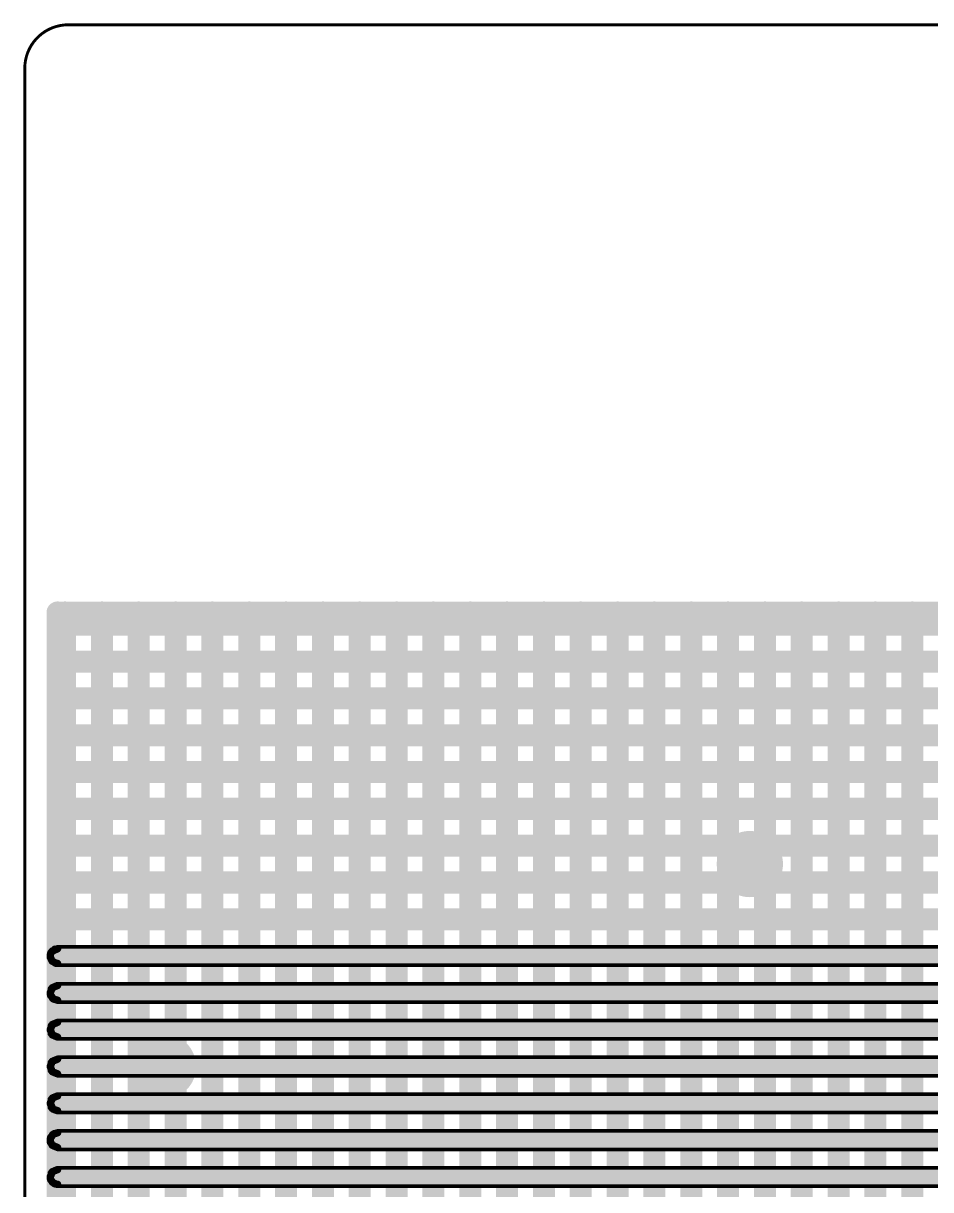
# Model space of a CAD drawing. Header units: millimetres. Extents: x 2260 to 2572, y -21 to 200.
# Drawn here: x 2325.19 to 2331.45, y 133.55 to 141.6 of the extents above; entities that cross this region are included whole.
import ezdxf

# ---------------------------------------------------------------- set-up
doc = ezdxf.new("R2010")
doc.units = ezdxf.units.MM
doc.layers.get('0').update_dxf_attribs({"lineweight": 18})
doc.layers.add('01', color=1, linetype='Continuous', lineweight=18)

# ---------------------------------------------------------------- blocks, each defined once
blk = doc.blocks.new('PAD_R1')
blk.add_lwpolyline([(0.25, 0, 0.5, 0.5, 1), (-0.25, 0, 0.5, 0.5, 1)], format="xyseb", close=True)

msp = doc.modelspace()

# ---------------------------------------------------------------- linework, layer by layer
at = {"layer": '01'}
msp.add_lwpolyline([(2325.2003, 61.9288, 0.02, 0.02, 0.414219), (2325.5003, 61.6288, 0.02, 0.02, 0), (2350.4001, 61.6288, 0.02, 0.02, 0.414219), (2350.7001, 61.9288, 0.02, 0.02, 0), (2350.7001, 141.2913, 0.02, 0.02, 0.414219), (2350.4001, 141.5913, 0.02, 0.02, 0), (2325.5003, 141.5913, 0.02, 0.02, 0.414219), (2325.2003, 141.2913, 0.02, 0.02, 0)], format="xyseb", close=True, dxfattribs=at)
for points in [[(2325.4264, 137.5361, 0.1524, 0.1524, 0), (2325.4264, 65.7287, 0.1524, 0.1524, 0)], [(2325.4442, 137.5336, 0.1524, 0.1524, 0), (2350.4782, 137.5336, 0.1524, 0.1524, 0)], [(2325.4782, 137.5361, 0.1524, 0.1524, 0), (2325.4782, 65.7287, 0.1524, 0.1524, 0)], [(2325.7322, 137.5361, 0.1524, 0.1524, 0), (2325.7322, 65.7287, 0.1524, 0.1524, 0)], [(2325.9862, 137.5361, 0.1524, 0.1524, 0), (2325.9862, 65.7287, 0.1524, 0.1524, 0)], [(2326.2402, 137.5361, 0.1524, 0.1524, 0), (2326.2402, 65.7287, 0.1524, 0.1524, 0)], [(2326.4942, 137.5361, 0.1524, 0.1524, 0), (2326.4942, 65.7287, 0.1524, 0.1524, 0)], [(2326.7482, 137.5361, 0.1524, 0.1524, 0), (2326.7482, 65.7287, 0.1524, 0.1524, 0)], [(2327.0022, 137.5361, 0.1524, 0.1524, 0), (2327.0022, 65.7287, 0.1524, 0.1524, 0)], [(2327.2562, 137.5361, 0.1524, 0.1524, 0), (2327.2562, 65.7287, 0.1524, 0.1524, 0)], [(2327.5102, 137.5361, 0.1524, 0.1524, 0), (2327.5102, 65.7287, 0.1524, 0.1524, 0)], [(2327.7642, 137.5361, 0.1524, 0.1524, 0), (2327.7642, 65.7287, 0.1524, 0.1524, 0)], [(2328.0182, 137.5361, 0.1524, 0.1524, 0), (2328.0182, 65.7287, 0.1524, 0.1524, 0)], [(2328.2722, 137.5361, 0.1524, 0.1524, 0), (2328.2722, 65.7287, 0.1524, 0.1524, 0)], [(2328.5262, 137.5361, 0.1524, 0.1524, 0), (2328.5262, 65.7287, 0.1524, 0.1524, 0)], [(2328.7802, 137.5361, 0.1524, 0.1524, 0), (2328.7802, 65.7287, 0.1524, 0.1524, 0)], [(2329.0342, 137.5361, 0.1524, 0.1524, 0), (2329.0342, 65.7287, 0.1524, 0.1524, 0)], [(2329.2882, 137.5361, 0.1524, 0.1524, 0), (2329.2882, 65.7287, 0.1524, 0.1524, 0)], [(2329.5422, 137.5361, 0.1524, 0.1524, 0), (2329.5422, 65.7287, 0.1524, 0.1524, 0)], [(2329.7962, 137.5361, 0.1524, 0.1524, 0), (2329.7962, 65.7287, 0.1524, 0.1524, 0)], [(2330.0502, 137.5361, 0.1524, 0.1524, 0), (2330.0502, 65.7287, 0.1524, 0.1524, 0)], [(2330.3042, 137.5361, 0.1524, 0.1524, 0), (2330.3042, 65.7287, 0.1524, 0.1524, 0)], [(2330.5582, 137.5361, 0.1524, 0.1524, 0), (2330.5582, 65.7287, 0.1524, 0.1524, 0)], [(2330.8122, 137.5361, 0.1524, 0.1524, 0), (2330.8122, 65.7287, 0.1524, 0.1524, 0)], [(2331.0662, 137.5361, 0.1524, 0.1524, 0), (2331.0662, 65.7287, 0.1524, 0.1524, 0)], [(2331.3202, 137.5361, 0.1524, 0.1524, 0), (2331.3202, 65.7287, 0.1524, 0.1524, 0)], [(2350.4741, 137.4513, 0.1524, 0.1524, 0), (2325.4264, 137.4513, 0.1524, 0.1524, 0)], [(2350.4741, 137.1973, 0.1524, 0.1524, 0), (2325.4264, 137.1973, 0.1524, 0.1524, 0)], [(2350.4741, 136.9433, 0.1524, 0.1524, 0), (2325.4264, 136.9433, 0.1524, 0.1524, 0)], [(2350.4741, 136.6893, 0.1524, 0.1524, 0), (2325.4264, 136.6893, 0.1524, 0.1524, 0)], [(2350.4741, 136.4353, 0.1524, 0.1524, 0), (2325.4264, 136.4353, 0.1524, 0.1524, 0)], [(2350.4741, 136.1813, 0.1524, 0.1524, 0), (2325.4264, 136.1813, 0.1524, 0.1524, 0)], [(2350.4741, 135.9273, 0.1524, 0.1524, 0), (2325.4264, 135.9273, 0.1524, 0.1524, 0)], [(2350.4741, 135.6733, 0.1524, 0.1524, 0), (2325.4264, 135.6733, 0.1524, 0.1524, 0)], [(2350.4741, 135.4193, 0.1524, 0.1524, 0), (2325.4264, 135.4193, 0.1524, 0.1524, 0)], [(2325.3815, 135.2102, 0.0254, 0.0254, 0), (2325.3629, 135.1653, 0.0254, 0.0254, 0)], [(2325.3778, 135.1802, 0.0508, 0.0508, 0), (2325.3756, 135.1653, 0.0508, 0.0508, 0)], [(2325.3867, 135.1971, 0.0508, 0.0508, 0), (2325.3778, 135.1802, 0.0508, 0.0508, 0)], [(2335.3056, 135.1876, 0.0508, 0.0508, 0), (2325.3803, 135.1876, 0.0508, 0.0508, 0)], [(2325.4264, 135.2161, 0.0508, 0.0508, 0), (2325.3867, 135.1971, 0.0508, 0.0508, 0)], [(2325.4264, 135.2288, 0.0254, 0.0254, 0), (2325.3815, 135.2102, 0.0254, 0.0254, 0)], [(2335.3397, 135.213, 0.0508, 0.0508, 0), (2325.4077, 135.213, 0.0508, 0.0508, 0)], [(2335.3324, 135.2161, 0.0508, 0.0508, 0), (2325.4264, 135.2161, 0.0508, 0.0508, 0)], [(2335.3929, 135.2288, 0.0254, 0.0254, 0), (2325.4264, 135.2288, 0.0254, 0.0254, 0)], [(2335.2804, 135.1653, 0.0508, 0.0508, 0), (2325.3756, 135.1653, 0.0508, 0.0508, 0)], [(2325.3756, 135.1653, 0.0508, 0.0508, 0), (2325.3759, 135.1595, 0.0508, 0.0508, 0)], [(2325.3629, 135.1653, 0.0254, 0.0254, 0), (2325.3815, 135.1204, 0.0254, 0.0254, 0)], [(2325.3759, 135.1595, 0.0508, 0.0508, 0), (2325.388, 135.132, 0.0508, 0.0508, 0)], [(2335.272, 135.1566, 0.0508, 0.0508, 0), (2325.3761, 135.1566, 0.0508, 0.0508, 0)], [(2325.388, 135.132, 0.0508, 0.0508, 0), (2325.4135, 135.1162, 0.0508, 0.0508, 0)], [(2335.2472, 135.1312, 0.0508, 0.0508, 0), (2325.3887, 135.1312, 0.0508, 0.0508, 0)], [(2325.3815, 135.1204, 0.0254, 0.0254, 0), (2325.4264, 135.1018, 0.0254, 0.0254, 0)], [(2335.2335, 135.117, 0.0508, 0.0508, 0), (2325.4107, 135.117, 0.0508, 0.0508, 0)], [(2325.4135, 135.1162, 0.0508, 0.0508, 0), (2325.4264, 135.1145, 0.0508, 0.0508, 0)], [(2325.4264, 135.1145, 0.0508, 0.0508, 0), (2335.2292, 135.1145, 0.0508, 0.0508, 0)], [(2325.4264, 135.1018, 0.0254, 0.0254, 0), (2335.2366, 135.1018, 0.0254, 0.0254, 0)], [(2325.3904, 134.9473, 0.0508, 0.0508, 0), (2325.3756, 134.9113, 0.0508, 0.0508, 0)], [(2325.3815, 134.9562, 0.0254, 0.0254, 0), (2325.3629, 134.9113, 0.0254, 0.0254, 0)], [(2335.1296, 134.9367, 0.0508, 0.0508, 0), (2325.3824, 134.9367, 0.0508, 0.0508, 0)], [(2325.4264, 134.9621, 0.0508, 0.0508, 0), (2325.3904, 134.9473, 0.0508, 0.0508, 0)], [(2325.4264, 134.9748, 0.0254, 0.0254, 0), (2325.3815, 134.9562, 0.0254, 0.0254, 0)], [(2335.1396, 134.9621, 0.0508, 0.0508, 0), (2325.4264, 134.9621, 0.0508, 0.0508, 0)], [(2335.1396, 134.9621, 0.0508, 0.0508, 0), (2325.4264, 134.9621, 0.0508, 0.0508, 0)], [(2335.1583, 134.9748, 0.0254, 0.0254, 0), (2325.4264, 134.9748, 0.0254, 0.0254, 0)], [(2335.12, 134.9113, 0.0508, 0.0508, 0), (2325.3756, 134.9113, 0.0508, 0.0508, 0)], [(2325.3756, 134.9113, 0.0508, 0.0508, 0), (2325.3769, 134.8998, 0.0508, 0.0508, 0)], [(2325.3629, 134.9113, 0.0254, 0.0254, 0), (2325.3815, 134.8664, 0.0254, 0.0254, 0)], [(2325.3769, 134.8998, 0.0508, 0.0508, 0), (2325.3971, 134.8698, 0.0508, 0.0508, 0)], [(2335.1142, 134.894, 0.0508, 0.0508, 0), (2325.3782, 134.894, 0.0508, 0.0508, 0)], [(2335.1082, 134.8715, 0.0508, 0.0508, 0), (2325.3948, 134.8715, 0.0508, 0.0508, 0)], [(2325.3971, 134.8698, 0.0508, 0.0508, 0), (2325.4264, 134.8605, 0.0508, 0.0508, 0)], [(2325.4264, 134.8605, 0.0508, 0.0508, 0), (2335.1048, 134.8605, 0.0508, 0.0508, 0)], [(2325.3815, 134.8664, 0.0254, 0.0254, 0), (2325.4264, 134.8478, 0.0254, 0.0254, 0)], [(2325.4264, 134.8478, 0.0254, 0.0254, 0), (2335.1158, 134.8478, 0.0254, 0.0254, 0)], [(2325.3902, 134.6931, 0.0508, 0.0508, 0), (2325.3756, 134.6573, 0.0508, 0.0508, 0)], [(2325.4264, 134.7081, 0.0508, 0.0508, 0), (2325.3902, 134.6931, 0.0508, 0.0508, 0)], [(2325.4264, 134.7208, 0.0254, 0.0254, 0), (2325.3815, 134.7022, 0.0254, 0.0254, 0)], [(2335.0885, 134.7081, 0.0508, 0.0508, 0), (2325.4264, 134.7081, 0.0508, 0.0508, 0)], [(2335.1013, 134.7208, 0.0254, 0.0254, 0), (2325.4264, 134.7208, 0.0254, 0.0254, 0)], [(2325.3815, 134.7022, 0.0254, 0.0254, 0), (2325.3629, 134.6573, 0.0254, 0.0254, 0)], [(2335.0926, 134.6573, 0.0508, 0.0508, 0), (2325.3756, 134.6573, 0.0508, 0.0508, 0)], [(2325.3756, 134.6573, 0.0508, 0.0508, 0), (2325.3904, 134.6214, 0.0508, 0.0508, 0)], [(2325.3629, 134.6573, 0.0254, 0.0254, 0), (2325.3815, 134.6124, 0.0254, 0.0254, 0)], [(2335.0895, 134.6827, 0.0508, 0.0508, 0), (2325.3824, 134.6827, 0.0508, 0.0508, 0)], [(2335.0968, 134.6319, 0.0508, 0.0508, 0), (2325.3824, 134.6319, 0.0508, 0.0508, 0)], [(2335.0893, 134.6855, 0.0508, 0.0508, 0), (2325.3841, 134.6855, 0.0508, 0.0508, 0)], [(2325.3904, 134.6214, 0.0508, 0.0508, 0), (2325.4264, 134.6065, 0.0508, 0.0508, 0)], [(2325.3815, 134.6124, 0.0254, 0.0254, 0), (2325.4264, 134.5938, 0.0254, 0.0254, 0)], [(2335.1032, 134.6065, 0.0508, 0.0508, 0), (2325.4264, 134.6065, 0.0508, 0.0508, 0)], [(2325.4264, 134.6065, 0.0508, 0.0508, 0), (2335.1032, 134.6065, 0.0508, 0.0508, 0)], [(2325.4264, 134.5938, 0.0254, 0.0254, 0), (2335.1204, 134.5938, 0.0254, 0.0254, 0)], [(2325.4264, 134.4541, 0.0508, 0.0508, 0), (2325.39, 134.4389, 0.0508, 0.0508, 0)], [(2325.4264, 134.4668, 0.0254, 0.0254, 0), (2325.3815, 134.4482, 0.0254, 0.0254, 0)], [(2335.1676, 134.4541, 0.0508, 0.0508, 0), (2325.4264, 134.4541, 0.0508, 0.0508, 0)], [(2335.1744, 134.4668, 0.0254, 0.0254, 0), (2325.4264, 134.4668, 0.0254, 0.0254, 0)], [(2325.39, 134.4389, 0.0508, 0.0508, 0), (2325.3756, 134.4033, 0.0508, 0.0508, 0)], [(2325.3815, 134.4482, 0.0254, 0.0254, 0), (2325.3629, 134.4033, 0.0254, 0.0254, 0)], [(2335.2039, 134.4033, 0.0508, 0.0508, 0), (2325.3756, 134.4033, 0.0508, 0.0508, 0)], [(2325.3756, 134.4033, 0.0508, 0.0508, 0), (2325.3904, 134.3674, 0.0508, 0.0508, 0)], [(2325.3629, 134.4033, 0.0254, 0.0254, 0), (2325.3815, 134.3584, 0.0254, 0.0254, 0)], [(2335.1844, 134.4287, 0.0508, 0.0508, 0), (2325.3824, 134.4287, 0.0508, 0.0508, 0)], [(2335.2257, 134.3779, 0.0508, 0.0508, 0), (2325.3824, 134.3779, 0.0508, 0.0508, 0)], [(2335.1827, 134.4312, 0.0508, 0.0508, 0), (2325.3839, 134.4312, 0.0508, 0.0508, 0)], [(2325.3904, 134.3674, 0.0508, 0.0508, 0), (2325.4264, 134.3525, 0.0508, 0.0508, 0)], [(2325.3815, 134.3584, 0.0254, 0.0254, 0), (2325.4264, 134.3398, 0.0254, 0.0254, 0)], [(2335.2523, 134.3525, 0.0508, 0.0508, 0), (2325.4264, 134.3525, 0.0508, 0.0508, 0)], [(2325.4264, 134.3525, 0.0508, 0.0508, 0), (2335.2523, 134.3525, 0.0508, 0.0508, 0)], [(2325.4264, 134.3398, 0.0254, 0.0254, 0), (2335.2884, 134.3398, 0.0254, 0.0254, 0)], [(2325.3921, 134.1869, 0.0508, 0.0508, 0), (2325.3756, 134.1493, 0.0508, 0.0508, 0)], [(2325.3815, 134.1942, 0.0254, 0.0254, 0), (2325.3629, 134.1493, 0.0254, 0.0254, 0)], [(2335.3055, 134.1493, 0.0508, 0.0508, 0), (2325.3756, 134.1493, 0.0508, 0.0508, 0)], [(2335.3055, 134.1493, 0.0508, 0.0508, 0), (2325.3756, 134.1493, 0.0508, 0.0508, 0)], [(2325.3756, 134.1493, 0.0508, 0.0508, 0), (2325.3756, 134.1493, 0.0508, 0.0508, 0)], [(2325.3756, 134.1493, 0.0508, 0.0508, 0), (2325.3946, 134.1097, 0.0508, 0.0508, 0)], [(2325.3629, 134.1493, 0.0254, 0.0254, 0), (2325.3815, 134.1044, 0.0254, 0.0254, 0)], [(2335.3279, 134.1747, 0.0508, 0.0508, 0), (2325.3824, 134.1747, 0.0508, 0.0508, 0)], [(2335.3339, 134.1803, 0.0508, 0.0508, 0), (2325.3861, 134.1803, 0.0508, 0.0508, 0)], [(2325.4264, 134.2001, 0.0508, 0.0508, 0), (2325.3921, 134.1869, 0.0508, 0.0508, 0)], [(2325.4264, 134.2128, 0.0254, 0.0254, 0), (2325.3815, 134.1942, 0.0254, 0.0254, 0)], [(2335.3439, 134.2001, 0.0508, 0.0508, 0), (2325.4264, 134.2001, 0.0508, 0.0508, 0)], [(2335.3886, 134.2128, 0.0254, 0.0254, 0), (2325.4264, 134.2128, 0.0254, 0.0254, 0)], [(2335.2845, 134.1239, 0.0508, 0.0508, 0), (2325.3824, 134.1239, 0.0508, 0.0508, 0)], [(2335.2775, 134.1152, 0.0508, 0.0508, 0), (2325.3887, 134.1152, 0.0508, 0.0508, 0)], [(2325.3815, 134.1044, 0.0254, 0.0254, 0), (2325.4264, 134.0858, 0.0254, 0.0254, 0)], [(2325.3946, 134.1097, 0.0508, 0.0508, 0), (2325.4264, 134.0985, 0.0508, 0.0508, 0)], [(2325.4264, 134.0985, 0.0508, 0.0508, 0), (2335.2654, 134.0985, 0.0508, 0.0508, 0)], [(2325.4264, 134.0858, 0.0254, 0.0254, 0), (2335.273, 134.0858, 0.0254, 0.0254, 0)], [(2325.3815, 133.9402, 0.0254, 0.0254, 0), (2325.3629, 133.8953, 0.0254, 0.0254, 0)], [(2325.3773, 133.9083, 0.0508, 0.0508, 0), (2325.3756, 133.8953, 0.0508, 0.0508, 0)], [(2335.1904, 133.8953, 0.0508, 0.0508, 0), (2325.3756, 133.8953, 0.0508, 0.0508, 0)], [(2325.3756, 133.8953, 0.0508, 0.0508, 0), (2325.3765, 133.8858, 0.0508, 0.0508, 0)], [(2325.3954, 133.9356, 0.0508, 0.0508, 0), (2325.3773, 133.9083, 0.0508, 0.0508, 0)], [(2335.1936, 133.9148, 0.0508, 0.0508, 0), (2325.379, 133.9148, 0.0508, 0.0508, 0)], [(2325.4264, 133.9588, 0.0254, 0.0254, 0), (2325.3815, 133.9402, 0.0254, 0.0254, 0)], [(2325.4264, 133.9461, 0.0508, 0.0508, 0), (2325.3954, 133.9356, 0.0508, 0.0508, 0)], [(2335.1998, 133.9402, 0.0508, 0.0508, 0), (2325.4026, 133.9402, 0.0508, 0.0508, 0)], [(2335.2014, 133.9461, 0.0508, 0.0508, 0), (2325.4264, 133.9461, 0.0508, 0.0508, 0)], [(2335.2014, 133.9461, 0.0508, 0.0508, 0), (2325.4264, 133.9461, 0.0508, 0.0508, 0)], [(2335.2182, 133.9588, 0.0254, 0.0254, 0), (2325.4264, 133.9588, 0.0254, 0.0254, 0)], [(2325.3629, 133.8953, 0.0254, 0.0254, 0), (2325.3815, 133.8504, 0.0254, 0.0254, 0)], [(2325.3765, 133.8858, 0.0508, 0.0508, 0), (2325.39, 133.8599, 0.0508, 0.0508, 0)], [(2335.188, 133.881, 0.0508, 0.0508, 0), (2325.3769, 133.881, 0.0508, 0.0508, 0)], [(2325.39, 133.8599, 0.0508, 0.0508, 0), (2325.4264, 133.8445, 0.0508, 0.0508, 0)], [(2325.3815, 133.8504, 0.0254, 0.0254, 0), (2325.4264, 133.8318, 0.0254, 0.0254, 0)], [(2325.4264, 133.8445, 0.0508, 0.0508, 0), (2335.1851, 133.8445, 0.0508, 0.0508, 0)], [(2325.4264, 133.8318, 0.0254, 0.0254, 0), (2335.1979, 133.8318, 0.0254, 0.0254, 0)], [(2325.3904, 133.6773, 0.0508, 0.0508, 0), (2325.3756, 133.6413, 0.0508, 0.0508, 0)], [(2325.3815, 133.6862, 0.0254, 0.0254, 0), (2325.3629, 133.6413, 0.0254, 0.0254, 0)], [(2335.2162, 133.6667, 0.0508, 0.0508, 0), (2325.3824, 133.6667, 0.0508, 0.0508, 0)], [(2325.4264, 133.6921, 0.0508, 0.0508, 0), (2325.3904, 133.6773, 0.0508, 0.0508, 0)], [(2325.4264, 133.7048, 0.0254, 0.0254, 0), (2325.3815, 133.6862, 0.0254, 0.0254, 0)], [(2335.2076, 133.6921, 0.0508, 0.0508, 0), (2325.4264, 133.6921, 0.0508, 0.0508, 0)], [(2335.2076, 133.6921, 0.0508, 0.0508, 0), (2325.4264, 133.6921, 0.0508, 0.0508, 0)], [(2335.2171, 133.7048, 0.0254, 0.0254, 0), (2325.4264, 133.7048, 0.0254, 0.0254, 0)], [(2335.2268, 133.6413, 0.0508, 0.0508, 0), (2325.3756, 133.6413, 0.0508, 0.0508, 0)], [(2325.3756, 133.6413, 0.0508, 0.0508, 0), (2325.3773, 133.6281, 0.0508, 0.0508, 0)], [(2325.3629, 133.6413, 0.0254, 0.0254, 0), (2325.3815, 133.5964, 0.0254, 0.0254, 0)], [(2325.3773, 133.6281, 0.0508, 0.0508, 0), (2325.3904, 133.6055, 0.0508, 0.0508, 0)], [(2335.2361, 133.6215, 0.0508, 0.0508, 0), (2325.3792, 133.6215, 0.0508, 0.0508, 0)], [(2325.3904, 133.6055, 0.0508, 0.0508, 0), (2325.4129, 133.5924, 0.0508, 0.0508, 0)], [(2325.3815, 133.5964, 0.0254, 0.0254, 0), (2325.4264, 133.5778, 0.0254, 0.0254, 0)], [(2335.2496, 133.5961, 0.0508, 0.0508, 0), (2325.4033, 133.5961, 0.0508, 0.0508, 0)], [(2335.2512, 133.5933, 0.0508, 0.0508, 0), (2325.41, 133.5933, 0.0508, 0.0508, 0)], [(2325.4129, 133.5924, 0.0508, 0.0508, 0), (2325.4264, 133.5905, 0.0508, 0.0508, 0)], [(2325.4264, 133.5905, 0.0508, 0.0508, 0), (2335.2438, 133.5905, 0.0508, 0.0508, 0)], [(2325.4264, 133.5778, 0.0254, 0.0254, 0), (2335.2748, 133.5778, 0.0254, 0.0254, 0)]]:
    msp.add_lwpolyline(points, format="xyseb", dxfattribs=at)

# ---------------------------------------------------------------- block references
for p, xscale, yscale in [((2325.4264, 137.5361), -0.1524, 0.1524), ((2325.4442, 137.5336), -0.1524, 0.1524), ((2325.4782, 137.5361), -0.1524, 0.1524), ((2325.7322, 137.5361), -0.1524, 0.1524), ((2325.9862, 137.5361), -0.1524, 0.1524), ((2326.2402, 137.5361), -0.1524, 0.1524), ((2326.4942, 137.5361), -0.1524, 0.1524), ((2326.7482, 137.5361), -0.1524, 0.1524), ((2327.0022, 137.5361), -0.1524, 0.1524), ((2327.2562, 137.5361), -0.1524, 0.1524), ((2327.5102, 137.5361), -0.1524, 0.1524), ((2327.7642, 137.5361), -0.1524, 0.1524), ((2328.0182, 137.5361), -0.1524, 0.1524), ((2328.2722, 137.5361), -0.1524, 0.1524), ((2328.5262, 137.5361), -0.1524, 0.1524), ((2328.7802, 137.5361), -0.1524, 0.1524), ((2329.0342, 137.5361), -0.1524, 0.1524), ((2329.2882, 137.5361), -0.1524, 0.1524), ((2329.5422, 137.5361), -0.1524, 0.1524), ((2329.7962, 137.5361), -0.1524, 0.1524), ((2330.0502, 137.5361), -0.1524, 0.1524), ((2330.3042, 137.5361), -0.1524, 0.1524), ((2330.5582, 137.5361), -0.1524, 0.1524), ((2330.8122, 137.5361), -0.1524, 0.1524), ((2331.0662, 137.5361), -0.1524, 0.1524), ((2331.3202, 137.5361), -0.1524, 0.1524), ((2325.4264, 137.4513), -0.1524, 0.1524), ((2325.4264, 137.1973), -0.1524, 0.1524), ((2325.4264, 136.9433), -0.1524, 0.1524), ((2325.4264, 136.6893), -0.1524, 0.1524), ((2325.4264, 136.4353), -0.1524, 0.1524), ((2325.4264, 136.1813), -0.1524, 0.1524), ((2330.2003, 135.8003), -0.456945, 0.456945), ((2325.4264, 135.9273), -0.1524, 0.1524), ((2325.4264, 135.6733), -0.1524, 0.1524), ((2325.4264, 135.4193), -0.1524, 0.1524), ((2325.3778, 135.1802), -0.0508, 0.0508), ((2325.3778, 135.1802), -0.0508, 0.0508), ((2325.3803, 135.1876), -0.0508, 0.0508), ((2325.3867, 135.1971), -0.0508, 0.0508), ((2325.3867, 135.1971), -0.0508, 0.0508), ((2325.3815, 135.2102), -0.0254, 0.0254), ((2325.3815, 135.2102), -0.0254, 0.0254), ((2325.4077, 135.213), -0.0508, 0.0508), ((2325.4264, 135.2161), -0.0508, 0.0508), ((2325.4264, 135.2161), -0.0508, 0.0508), ((2325.4264, 135.2288), -0.0254, 0.0254), ((2325.4264, 135.2288), -0.0254, 0.0254), ((2325.3756, 135.1653), -0.0508, 0.0508), ((2325.3756, 135.1653), -0.0508, 0.0508), ((2325.3756, 135.1653), -0.0508, 0.0508), ((2325.3629, 135.1653), -0.0254, 0.0254), ((2325.3629, 135.1653), -0.0254, 0.0254), ((2325.3759, 135.1595), -0.0508, 0.0508), ((2325.3759, 135.1595), -0.0508, 0.0508), ((2325.3761, 135.1566), -0.0508, 0.0508), ((2325.388, 135.132), -0.0508, 0.0508), ((2325.388, 135.132), -0.0508, 0.0508), ((2325.3887, 135.1312), -0.0508, 0.0508), ((2325.3815, 135.1204), -0.0254, 0.0254), ((2325.3815, 135.1204), -0.0254, 0.0254), ((2325.4107, 135.117), -0.0508, 0.0508), ((2325.4135, 135.1162), -0.0508, 0.0508), ((2325.4135, 135.1162), -0.0508, 0.0508), ((2325.4264, 135.1145), -0.0508, 0.0508), ((2325.4264, 135.1145), -0.0508, 0.0508), ((2325.4264, 135.1018), -0.0254, 0.0254), ((2325.4264, 135.1018), -0.0254, 0.0254), ((2325.3824, 134.9367), -0.0508, 0.0508), ((2325.3904, 134.9473), -0.0508, 0.0508), ((2325.3904, 134.9473), -0.0508, 0.0508), ((2325.3815, 134.9562), -0.0254, 0.0254), ((2325.3815, 134.9562), -0.0254, 0.0254), ((2325.4264, 134.9621), -0.0508, 0.0508), ((2325.4264, 134.9621), -0.0508, 0.0508), ((2325.4264, 134.9621), -0.0508, 0.0508), ((2325.4264, 134.9748), -0.0254, 0.0254), ((2325.4264, 134.9748), -0.0254, 0.0254), ((2325.3756, 134.9113), -0.0508, 0.0508), ((2325.3756, 134.9113), -0.0508, 0.0508), ((2325.3756, 134.9113), -0.0508, 0.0508), ((2325.3629, 134.9113), -0.0254, 0.0254), ((2325.3629, 134.9113), -0.0254, 0.0254), ((2325.3769, 134.8998), -0.0508, 0.0508), ((2325.3769, 134.8998), -0.0508, 0.0508), ((2325.3782, 134.894), -0.0508, 0.0508), ((2325.3948, 134.8715), -0.0508, 0.0508), ((2325.3971, 134.8698), -0.0508, 0.0508), ((2325.3971, 134.8698), -0.0508, 0.0508), ((2325.4264, 134.8605), -0.0508, 0.0508), ((2325.4264, 134.8605), -0.0508, 0.0508), ((2325.3815, 134.8664), -0.0254, 0.0254), ((2325.3815, 134.8664), -0.0254, 0.0254), ((2325.4264, 134.8478), -0.0254, 0.0254), ((2325.4264, 134.8478), -0.0254, 0.0254), ((2325.3902, 134.6931), -0.0508, 0.0508), ((2325.3902, 134.6931), -0.0508, 0.0508), ((2325.4264, 134.7081), -0.0508, 0.0508), ((2325.4264, 134.7081), -0.0508, 0.0508), ((2325.4264, 134.7208), -0.0254, 0.0254), ((2325.4264, 134.7208), -0.0254, 0.0254), ((2325.3756, 134.6573), -0.0508, 0.0508), ((2325.3756, 134.6573), -0.0508, 0.0508), ((2325.3756, 134.6573), -0.0508, 0.0508), ((2325.3629, 134.6573), -0.0254, 0.0254), ((2325.3629, 134.6573), -0.0254, 0.0254), ((2325.3824, 134.6827), -0.0508, 0.0508), ((2325.3824, 134.6319), -0.0508, 0.0508), ((2325.3841, 134.6855), -0.0508, 0.0508), ((2325.3904, 134.6214), -0.0508, 0.0508), ((2325.3904, 134.6214), -0.0508, 0.0508), ((2325.3815, 134.7022), -0.0254, 0.0254), ((2325.3815, 134.7022), -0.0254, 0.0254), ((2325.3815, 134.6124), -0.0254, 0.0254), ((2325.3815, 134.6124), -0.0254, 0.0254), ((2325.4264, 134.6065), -0.0508, 0.0508), ((2325.4264, 134.6065), -0.0508, 0.0508), ((2325.4264, 134.6065), -0.0508, 0.0508), ((2325.4264, 134.5938), -0.0254, 0.0254), ((2325.4264, 134.5938), -0.0254, 0.0254), ((2326.1533, 134.4033), -0.456945, 0.456945), ((2325.4264, 134.4541), -0.0508, 0.0508), ((2325.4264, 134.4541), -0.0508, 0.0508), ((2325.4264, 134.4668), -0.0254, 0.0254), ((2325.4264, 134.4668), -0.0254, 0.0254), ((2325.3756, 134.4033), -0.0508, 0.0508), ((2325.3756, 134.4033), -0.0508, 0.0508), ((2325.3756, 134.4033), -0.0508, 0.0508), ((2325.3629, 134.4033), -0.0254, 0.0254), ((2325.3629, 134.4033), -0.0254, 0.0254), ((2325.3824, 134.4287), -0.0508, 0.0508), ((2325.3824, 134.3779), -0.0508, 0.0508), ((2325.3839, 134.4312), -0.0508, 0.0508), ((2325.39, 134.4389), -0.0508, 0.0508), ((2325.39, 134.4389), -0.0508, 0.0508), ((2325.3815, 134.4482), -0.0254, 0.0254), ((2325.3815, 134.4482), -0.0254, 0.0254), ((2325.3904, 134.3674), -0.0508, 0.0508), ((2325.3904, 134.3674), -0.0508, 0.0508), ((2325.3815, 134.3584), -0.0254, 0.0254), ((2325.3815, 134.3584), -0.0254, 0.0254), ((2325.4264, 134.3525), -0.0508, 0.0508), ((2325.4264, 134.3525), -0.0508, 0.0508), ((2325.4264, 134.3525), -0.0508, 0.0508), ((2325.4264, 134.3398), -0.0254, 0.0254), ((2325.4264, 134.3398), -0.0254, 0.0254), ((2325.3756, 134.1493), -0.0508, 0.0508), ((2325.3756, 134.1493), -0.0508, 0.0508), ((2325.3756, 134.1493), -0.0508, 0.0508), ((2325.3756, 134.1493), -0.0508, 0.0508), ((2325.3756, 134.1493), -0.0508, 0.0508), ((2325.3756, 134.1493), -0.0508, 0.0508), ((2325.3629, 134.1493), -0.0254, 0.0254), ((2325.3629, 134.1493), -0.0254, 0.0254), ((2325.3824, 134.1747), -0.0508, 0.0508), ((2325.3861, 134.1803), -0.0508, 0.0508), ((2325.3921, 134.1869), -0.0508, 0.0508), ((2325.3921, 134.1869), -0.0508, 0.0508), ((2325.3815, 134.1942), -0.0254, 0.0254), ((2325.3815, 134.1942), -0.0254, 0.0254), ((2325.4264, 134.2001), -0.0508, 0.0508), ((2325.4264, 134.2001), -0.0508, 0.0508), ((2325.4264, 134.2128), -0.0254, 0.0254), ((2325.4264, 134.2128), -0.0254, 0.0254), ((2325.3824, 134.1239), -0.0508, 0.0508), ((2325.3887, 134.1152), -0.0508, 0.0508), ((2325.3815, 134.1044), -0.0254, 0.0254), ((2325.3815, 134.1044), -0.0254, 0.0254), ((2325.3946, 134.1097), -0.0508, 0.0508), ((2325.3946, 134.1097), -0.0508, 0.0508), ((2325.4264, 134.0985), -0.0508, 0.0508), ((2325.4264, 134.0985), -0.0508, 0.0508), ((2325.4264, 134.0858), -0.0254, 0.0254), ((2325.4264, 134.0858), -0.0254, 0.0254), ((2325.3756, 133.8953), -0.0508, 0.0508), ((2325.3756, 133.8953), -0.0508, 0.0508), ((2325.3756, 133.8953), -0.0508, 0.0508), ((2325.3773, 133.9083), -0.0508, 0.0508), ((2325.3773, 133.9083), -0.0508, 0.0508), ((2325.379, 133.9148), -0.0508, 0.0508), ((2325.3815, 133.9402), -0.0254, 0.0254), ((2325.3815, 133.9402), -0.0254, 0.0254), ((2325.3954, 133.9356), -0.0508, 0.0508), ((2325.3954, 133.9356), -0.0508, 0.0508), ((2325.4026, 133.9402), -0.0508, 0.0508), ((2325.4264, 133.9461), -0.0508, 0.0508), ((2325.4264, 133.9461), -0.0508, 0.0508), ((2325.4264, 133.9461), -0.0508, 0.0508), ((2325.4264, 133.9588), -0.0254, 0.0254), ((2325.4264, 133.9588), -0.0254, 0.0254), ((2325.3629, 133.8953), -0.0254, 0.0254), ((2325.3629, 133.8953), -0.0254, 0.0254), ((2325.3765, 133.8858), -0.0508, 0.0508), ((2325.3765, 133.8858), -0.0508, 0.0508), ((2325.3769, 133.881), -0.0508, 0.0508), ((2325.39, 133.8599), -0.0508, 0.0508), ((2325.39, 133.8599), -0.0508, 0.0508), ((2325.3815, 133.8504), -0.0254, 0.0254), ((2325.3815, 133.8504), -0.0254, 0.0254), ((2325.4264, 133.8445), -0.0508, 0.0508), ((2325.4264, 133.8445), -0.0508, 0.0508), ((2325.4264, 133.8318), -0.0254, 0.0254), ((2325.4264, 133.8318), -0.0254, 0.0254), ((2325.3824, 133.6667), -0.0508, 0.0508), ((2325.3904, 133.6773), -0.0508, 0.0508), ((2325.3904, 133.6773), -0.0508, 0.0508), ((2325.3815, 133.6862), -0.0254, 0.0254), ((2325.3815, 133.6862), -0.0254, 0.0254), ((2325.4264, 133.6921), -0.0508, 0.0508), ((2325.4264, 133.6921), -0.0508, 0.0508), ((2325.4264, 133.6921), -0.0508, 0.0508), ((2325.4264, 133.7048), -0.0254, 0.0254), ((2325.4264, 133.7048), -0.0254, 0.0254), ((2325.3756, 133.6413), -0.0508, 0.0508), ((2325.3756, 133.6413), -0.0508, 0.0508), ((2325.3756, 133.6413), -0.0508, 0.0508), ((2325.3629, 133.6413), -0.0254, 0.0254), ((2325.3629, 133.6413), -0.0254, 0.0254), ((2325.3773, 133.6281), -0.0508, 0.0508), ((2325.3773, 133.6281), -0.0508, 0.0508), ((2325.3792, 133.6215), -0.0508, 0.0508), ((2325.3904, 133.6055), -0.0508, 0.0508), ((2325.3904, 133.6055), -0.0508, 0.0508), ((2325.3815, 133.5964), -0.0254, 0.0254), ((2325.3815, 133.5964), -0.0254, 0.0254), ((2325.4033, 133.5961), -0.0508, 0.0508), ((2325.41, 133.5933), -0.0508, 0.0508), ((2325.4129, 133.5924), -0.0508, 0.0508), ((2325.4129, 133.5924), -0.0508, 0.0508), ((2325.4264, 133.5905), -0.0508, 0.0508), ((2325.4264, 133.5905), -0.0508, 0.0508), ((2325.4264, 133.5778), -0.0254, 0.0254), ((2325.4264, 133.5778), -0.0254, 0.0254)]:
    msp.add_blockref('PAD_R1', p, dxfattribs=dict(at, xscale=xscale, yscale=yscale))

doc.saveas('drawing.dxf')
